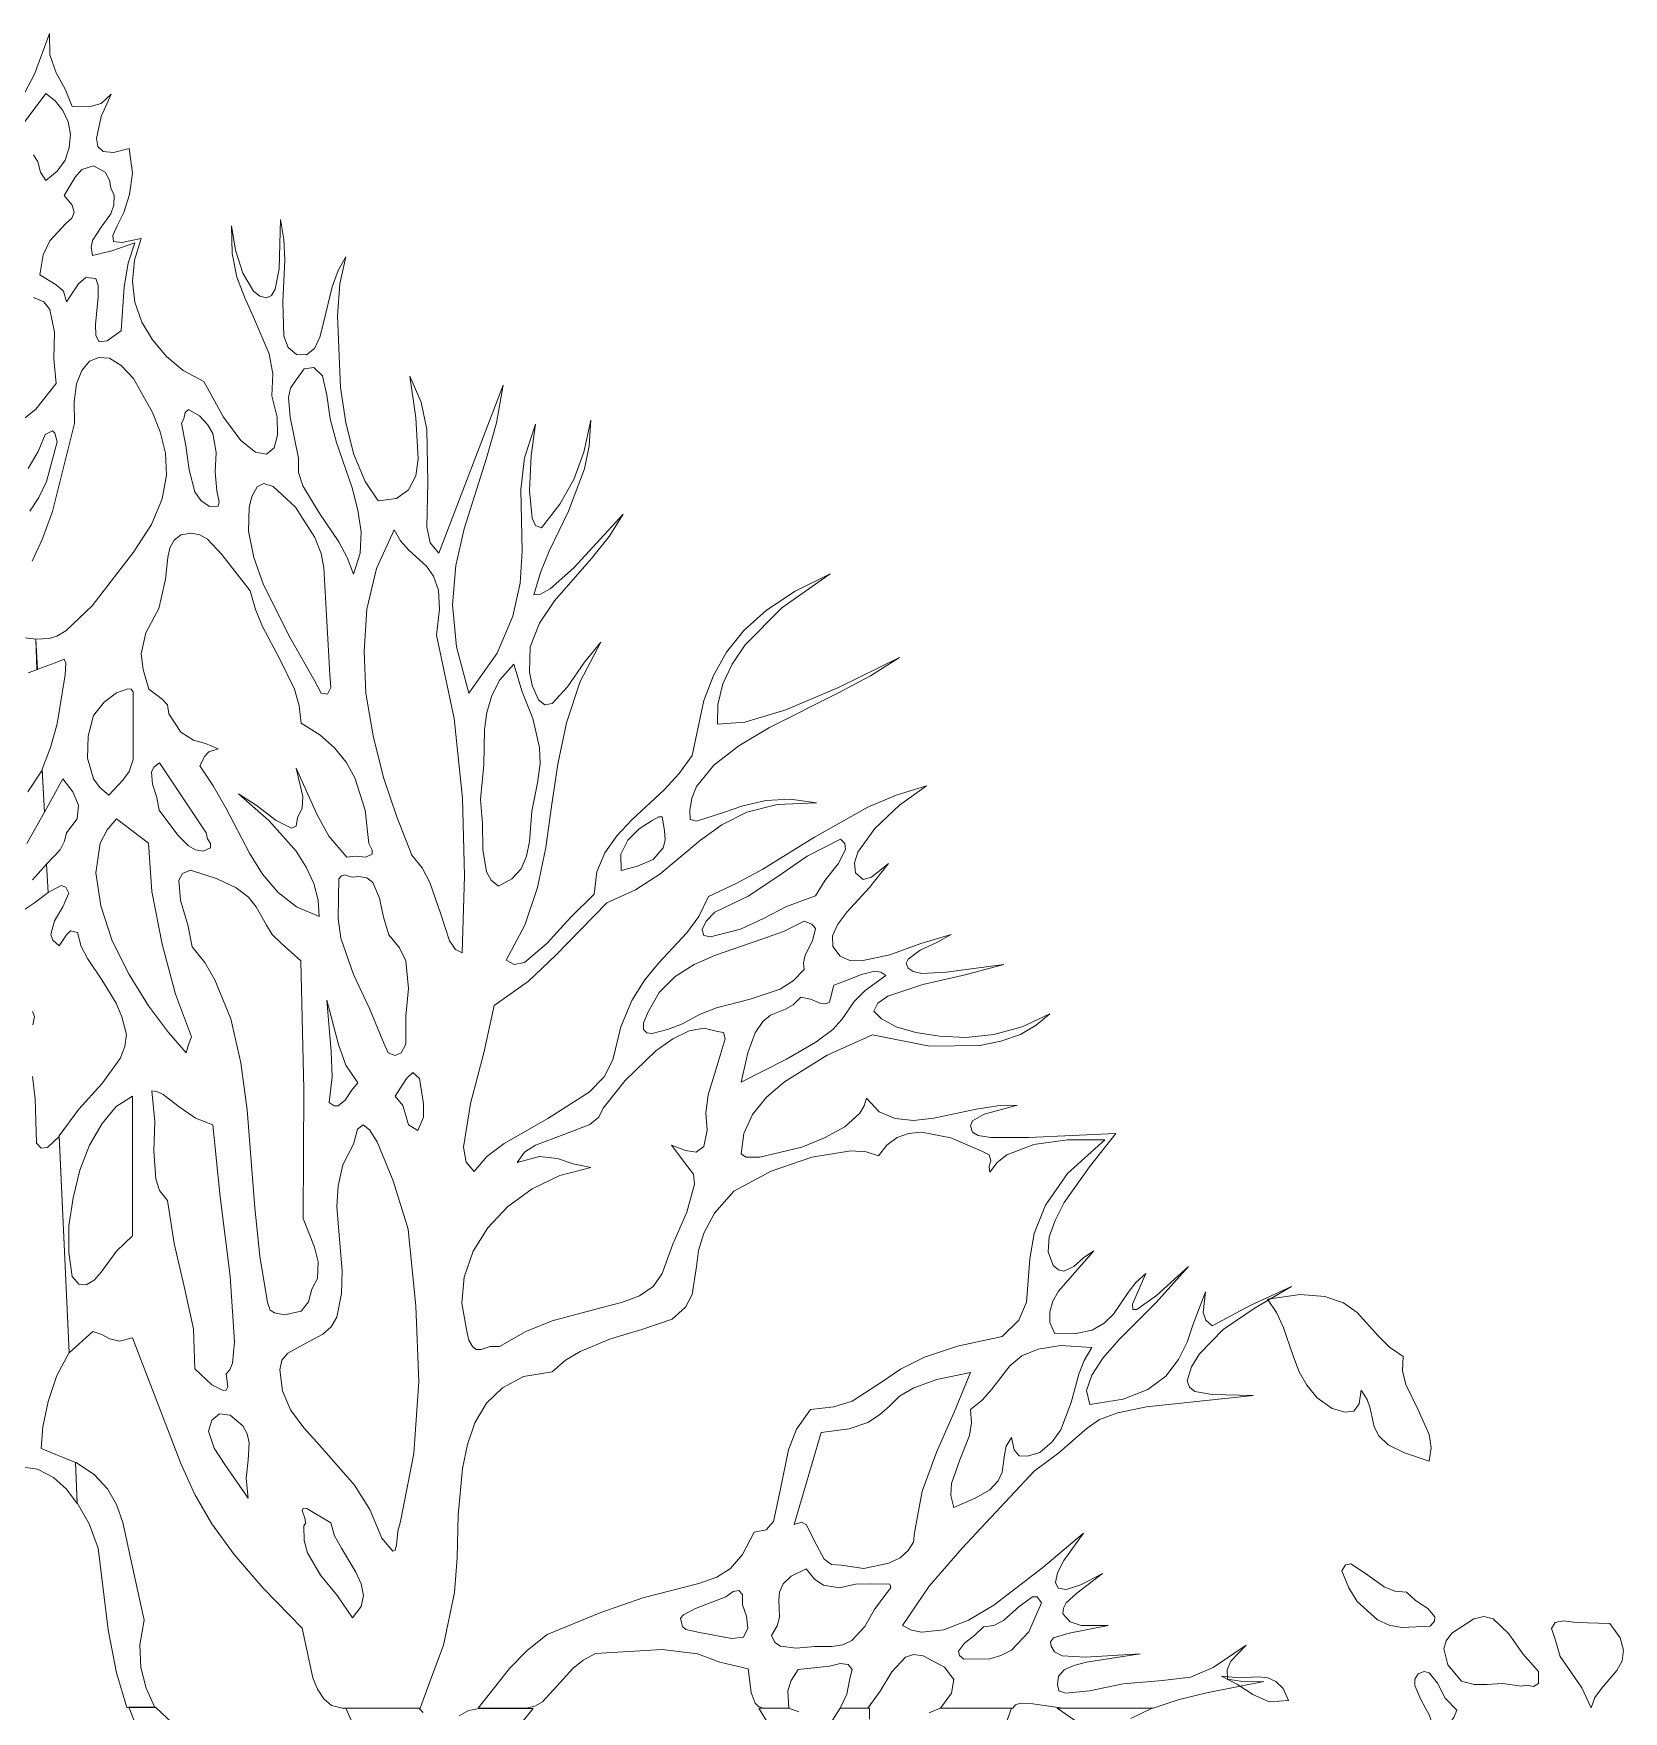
# Model space of a CAD drawing. Header units: inches. Extents: x -340059099 to 1458168, y 1119167 to 1294232938.
# Drawn here: x 487171.8 to 487256.6, y 1119290.1 to 1119379.6 of the extents above; entities that cross this region are included whole.
import ezdxf

# ---------------------------------------------------------------- set-up
doc = ezdxf.new("R2010")
doc.units = ezdxf.units.IN
doc.header["$MEASUREMENT"] = 0
doc.layers.add('Text', color=7, linetype='Continuous')
doc.layers.add('TREE', color=3, linetype='Continuous', lineweight=15)

# ---------------------------------------------------------------- blocks, each defined once
blk = doc.blocks.new('tree2')
at = {"layer": 'TREE'}
for points in [[(5207.2362, 5947.8649), (5207.2144, 5947.8738), (5207.2153, 5947.8877), (5207.2187, 5947.9037), (5207.2242, 5947.9203), (5207.2322, 5947.9351), (5207.2258, 5948.0727), (5207.2184, 5948.0656), (5207.2144, 5948.0653), (5207.2113, 5948.0684), (5207.2104, 5948.0967), (5207.2088, 5948.1109)], [(5207.2091, 5948.1439), (5207.2101, 5948.1491), (5207.2088, 5948.1522)], [(5207.2024, 5948.2165), (5207.2101, 5948.2215), (5207.2187, 5948.2282), (5207.2178, 5948.2461), (5207.2088, 5948.2362)], [(5207.2051, 5948.2593), (5207.2165, 5948.2793), (5207.215, 5948.3061), (5207.2058, 5948.2923)], [(5207.2061, 5948.368), (5207.2119, 5948.3702), (5207.211, 5948.3896), (5207.195, 5948.3914)], [(5207.1999, 5947.8624), (5207.2119, 5947.8606), (5207.2221, 5947.8553), (5207.2304, 5947.8479), (5207.2372, 5947.8387), (5207.2362, 5947.8649)], [(5207.9229, 5947.7084), (5207.9396, 5947.714), (5207.958, 5947.7183), (5207.9935, 5947.7254), (5207.9814, 5947.7251), (5207.9704, 5947.7269), (5207.9701, 5947.7328), (5207.9725, 5947.7383), (5207.9821, 5947.7485), (5207.9611, 5947.7343), (5207.9467, 5947.7282), (5207.9288, 5947.726), (5207.9039, 5947.7238), (5207.8823, 5947.7195), (5207.8672, 5947.718), (5207.8629, 5947.7195), (5207.862, 5947.7235), (5207.8626, 5947.7288), (5207.8663, 5947.7328), (5207.8724, 5947.7355), (5207.8805, 5947.7377), (5207.9146, 5947.7429), (5207.8798, 5947.7408), (5207.865, 5947.7417), (5207.8601, 5947.7442), (5207.858, 5947.7479), (5207.8574, 5947.7506), (5207.8595, 5947.7531), (5207.8694, 5947.7562), (5207.8943, 5947.7611), (5207.8771, 5947.7611), (5207.87, 5947.7633), (5207.8654, 5947.7685), (5207.8657, 5947.7722), (5207.8675, 5947.7756), (5207.8743, 5947.7817), (5207.8906, 5947.7941), (5207.8768, 5947.787), (5207.8675, 5947.7839), (5207.8623, 5947.7848), (5207.8607, 5947.7885), (5207.862, 5947.7947), (5207.866, 5947.8024), (5207.8786, 5947.8199), (5207.8527, 5947.7981), (5207.8213, 5947.774), (5207.8053, 5947.7645), (5207.7896, 5947.7583), (5207.7754, 5947.7568), (5207.769, 5947.758), (5207.7631, 5947.7611), (5207.7801, 5947.7861), (5207.8013, 5947.8104), (5207.8472, 5947.8593), (5207.8629, 5947.871), (5207.8731, 5947.88), (5207.8808, 5947.8867), (5207.8888, 5947.8923), (5207.9005, 5947.8966), (5207.9186, 5947.9003), (5207.9867, 5947.9077), (5207.9605, 5947.9083), (5207.9494, 5947.9101), (5207.946, 5947.9129), (5207.9445, 5947.9169), (5207.9473, 5947.9259), (5207.9525, 5947.9342), (5207.9676, 5947.9496), (5207.9879, 5947.9634), (5208.011, 5947.977), (5207.9848, 5947.965), (5207.9605, 5947.952), (5207.9565, 5947.9557), (5207.9547, 5947.9606), (5207.9562, 5947.9736), (5207.9485, 5947.953), (5207.9445, 5947.9416), (5207.939, 5947.9305), (5207.931, 5947.92), (5207.9196, 5947.9114), (5207.9039, 5947.9052), (5207.8826, 5947.9018), (5207.8805, 5947.9108), (5207.8838, 5947.9206), (5207.8909, 5947.9314), (5207.9011, 5947.9431), (5207.9248, 5947.9668), (5207.9454, 5947.9899), (5207.9251, 5947.9714), (5207.9125, 5947.9625), (5207.91, 5947.9625), (5207.9097, 5947.9659), (5207.9183, 5947.9853), (5207.9119, 5947.9797), (5207.9069, 5947.9733), (5207.8977, 5947.9594), (5207.8918, 5947.9536), (5207.8841, 5947.9493), (5207.8737, 5947.9471), (5207.8601, 5947.9474), (5207.857, 5947.9542), (5207.857, 5947.961), (5207.8589, 5947.9677), (5207.8626, 5947.9742), (5207.8851, 5947.9998), (5207.8786, 5947.9954), (5207.8724, 5947.9899), (5207.866, 5947.9868), (5207.8626, 5947.9877), (5207.8592, 5947.9905), (5207.8561, 5947.9991), (5207.8567, 5948.0087), (5207.8604, 5948.0192), (5207.8663, 5948.0305), (5207.8823, 5948.0533), (5207.8992, 5948.0746), (5207.8435, 5948.0721), (5207.8195, 5948.0721), (5207.8115, 5948.0733), (5207.8078, 5948.0755), (5207.8065, 5948.0795), (5207.8078, 5948.0826), (5207.8152, 5948.0869), (5207.8364, 5948.0927), (5207.8238, 5948.0921), (5207.8102, 5948.09), (5207.7831, 5948.0844), (5207.7702, 5948.0829), (5207.7585, 5948.0841), (5207.7483, 5948.0884), (5207.7403, 5948.0971), (5207.7388, 5948.0921), (5207.736, 5948.0875), (5207.7265, 5948.0789), (5207.7135, 5948.0718), (5207.6991, 5948.0659), (5207.6723, 5948.0595), (5207.6634, 5948.0595), (5207.6603, 5948.0617), (5207.6621, 5948.0746), (5207.6677, 5948.0866), (5207.6766, 5948.0977), (5207.688, 5948.1075), (5207.7151, 5948.1245), (5207.744, 5948.1374), (5207.7804, 5948.1303), (5207.8124, 5948.1306), (5207.8259, 5948.1334), (5207.8383, 5948.1377), (5207.8484, 5948.1436), (5207.857, 5948.1509), (5207.8395, 5948.1426), (5207.8213, 5948.1377), (5207.8035, 5948.1358), (5207.7868, 5948.1365), (5207.7717, 5948.1389), (5207.7591, 5948.1426), (5207.7499, 5948.1476), (5207.745, 5948.1525), (5207.7474, 5948.1577), (5207.7539, 5948.162), (5207.7761, 5948.1694), (5207.8032, 5948.1756), (5207.8278, 5948.1823), (5207.7911, 5948.1774), (5207.7754, 5948.1765), (5207.7699, 5948.1777), (5207.7668, 5948.1799), (5207.7656, 5948.183), (5207.7668, 5948.1857), (5207.7745, 5948.1913), (5207.785, 5948.1962), (5207.7942, 5948.2014), (5207.7748, 5948.1956), (5207.7551, 5948.1885), (5207.737, 5948.1845), (5207.7296, 5948.1848), (5207.7234, 5948.1876), (5207.7188, 5948.1937), (5207.7185, 5948.2005), (5207.7219, 5948.2079), (5207.7277, 5948.2156), (5207.7422, 5948.2313), (5207.7542, 5948.2467), (5207.7434, 5948.2378), (5207.7382, 5948.2365), (5207.7333, 5948.2406), (5207.7326, 5948.247), (5207.7348, 5948.2538), (5207.7456, 5948.2689), (5207.7613, 5948.2837), (5207.7785, 5948.296), (5207.7591, 5948.2901), (5207.741, 5948.2824), (5207.7071, 5948.2633), (5207.6741, 5948.243), (5207.6572, 5948.2338), (5207.6396, 5948.2255), (5207.6335, 5948.2128), (5207.6258, 5948.2024), (5207.6079, 5948.1833), (5207.599, 5948.1725), (5207.5907, 5948.1593), (5207.5836, 5948.1426), (5207.5787, 5948.1214), (5207.5731, 5948.1106), (5207.5636, 5948.1008), (5207.5371, 5948.0841), (5207.5094, 5948.0681), (5207.4983, 5948.0598), (5207.4903, 5948.0503), (5207.4851, 5948.0564), (5207.4835, 5948.0659), (5207.4878, 5948.0937), (5207.4964, 5948.126), (5207.5029, 5948.1562), (5207.5248, 5948.1716), (5207.542, 5948.1879), (5207.5747, 5948.2215), (5207.5931, 5948.2298), (5207.6085, 5948.2399), (5207.6344, 5948.2615), (5207.648, 5948.2713), (5207.664, 5948.2793), (5207.6834, 5948.2843), (5207.7083, 5948.2852), (5207.6917, 5948.2877), (5207.676, 5948.2867), (5207.6615, 5948.2834), (5207.6492, 5948.279), (5207.6319, 5948.2735), (5207.6279, 5948.2747), (5207.6276, 5948.2803), (5207.6289, 5948.2883), (5207.6319, 5948.2957), (5207.643, 5948.3092), (5207.659, 5948.3215), (5207.6784, 5948.3332), (5207.7219, 5948.3551), (5207.7428, 5948.3662), (5207.7613, 5948.3779), (5207.7225, 5948.3588), (5207.6889, 5948.3446), (5207.6627, 5948.3366), (5207.6452, 5948.3354), (5207.6455, 5948.348), (5207.6486, 5948.361), (5207.6547, 5948.3736), (5207.663, 5948.3859), (5207.6864, 5948.4096), (5207.7172, 5948.4312), (5207.6948, 5948.4201), (5207.6766, 5948.4081), (5207.6621, 5948.3951), (5207.651, 5948.3813), (5207.6427, 5948.3665), (5207.6366, 5948.3505), (5207.6292, 5948.3154), (5207.6209, 5948.304), (5207.6113, 5948.2935), (5207.5907, 5948.2744), (5207.5811, 5948.2643), (5207.5734, 5948.2535), (5207.5685, 5948.2412), (5207.5667, 5948.227), (5207.5519, 5948.2125), (5207.5365, 5948.1956), (5207.5223, 5948.1836), (5207.5158, 5948.1823), (5207.5106, 5948.1851), (5207.5226, 5948.2073), (5207.5306, 5948.2313), (5207.5359, 5948.2569), (5207.5396, 5948.283), (5207.5436, 5948.3098), (5207.5491, 5948.3363), (5207.5577, 5948.3625), (5207.571, 5948.3877), (5207.5605, 5948.3748), (5207.5497, 5948.3591), (5207.5399, 5948.3486), (5207.5353, 5948.3477), (5207.5313, 5948.3508), (5207.5272, 5948.36), (5207.5254, 5948.3686), (5207.526, 5948.3847), (5207.5319, 5948.3998), (5207.5414, 5948.4139), (5207.5651, 5948.441), (5207.5762, 5948.4549), (5207.5851, 5948.4693), (5207.5537, 5948.4349), (5207.5386, 5948.4216), (5207.5325, 5948.4182), (5207.5282, 5948.4179), (5207.5325, 5948.4321), (5207.538, 5948.4456), (5207.5503, 5948.4712), (5207.5605, 5948.498), (5207.5636, 5948.5128), (5207.5645, 5948.5291), (5207.5602, 5948.5088), (5207.5537, 5948.4912), (5207.5448, 5948.4755), (5207.5331, 5948.4604), (5207.5294, 5948.462), (5207.5272, 5948.4666), (5207.5254, 5948.4841), (5207.5266, 5948.5063), (5207.5294, 5948.5266), (5207.5223, 5948.5051), (5207.5199, 5948.485), (5207.5208, 5948.4456), (5207.5195, 5948.4253), (5207.5149, 5948.4041), (5207.5048, 5948.3807), (5207.4869, 5948.3551), (5207.4789, 5948.3847), (5207.4764, 5948.4115), (5207.4786, 5948.4364), (5207.4838, 5948.4598), (5207.498, 5948.5048), (5207.5045, 5948.5275), (5207.5088, 5948.5513), (5207.4678, 5948.4444), (5207.4623, 5948.4509), (5207.4601, 5948.461), (5207.4607, 5948.4894), (5207.4601, 5948.5232), (5207.4564, 5948.5405), (5207.4493, 5948.5571), (5207.453, 5948.5306), (5207.4546, 5948.5045), (5207.453, 5948.4937), (5207.4484, 5948.4847), (5207.4407, 5948.4792), (5207.429, 5948.4777), (5207.4207, 5948.49), (5207.4136, 5948.5072), (5207.4084, 5948.5275), (5207.405, 5948.55), (5207.4031, 5948.5956), (5207.4047, 5948.6159), (5207.4084, 5948.6332), (5207.4035, 5948.6245), (5207.3998, 5948.6141), (5207.3945, 5948.5919), (5207.3918, 5948.582), (5207.3884, 5948.5747), (5207.3834, 5948.5707), (5207.377, 5948.571), (5207.3717, 5948.5753), (5207.369, 5948.5827), (5207.3684, 5948.6045), (5207.3696, 5948.631), (5207.369, 5948.6443), (5207.3668, 5948.6569), (5207.3659, 5948.6255), (5207.3634, 5948.6125), (5207.361, 5948.6085), (5207.3579, 5948.607), (5207.3536, 5948.6082), (5207.3496, 5948.6113), (5207.3428, 5948.6227), (5207.3382, 5948.6375), (5207.3357, 5948.6529), (5207.336, 5948.6353), (5207.3391, 5948.6202), (5207.344, 5948.607), (5207.3496, 5948.5947), (5207.3597, 5948.5713), (5207.3619, 5948.5586), (5207.3613, 5948.5445), (5207.3647, 5948.5309), (5207.365, 5948.5195), (5207.3628, 5948.5115), (5207.3579, 5948.5075), (5207.3508, 5948.5088), (5207.3416, 5948.5162), (5207.3305, 5948.5309), (5207.3179, 5948.5537), (5207.3049, 5948.5608), (5207.2941, 5948.5697), (5207.2852, 5948.5802), (5207.2784, 5948.5916), (5207.2741, 5948.6042), (5207.2726, 5948.6175), (5207.2738, 5948.631), (5207.2781, 5948.6449), (5207.2658, 5948.6424), (5207.2603, 5948.643), (5207.26, 5948.6467), (5207.2627, 5948.6529), (5207.267, 5948.6615), (5207.2707, 5948.6729), (5207.2726, 5948.6864), (5207.2704, 5948.7021), (5207.2603, 5948.6997), (5207.2538, 5948.7003), (5207.2504, 5948.7034), (5207.2495, 5948.7086), (5207.2526, 5948.7225), (5207.259, 5948.7369), (5207.2526, 5948.7308), (5207.2464, 5948.7292), (5207.2341, 5948.7289), (5207.2295, 5948.74), (5207.2239, 5948.7505), (5207.2199, 5948.7619), (5207.2196, 5948.7754), (5207.2101, 5948.7496), (5207.1956, 5948.7222)], [(5207.1959, 5948.7086), (5207.2172, 5948.7373), (5207.2233, 5948.7326), (5207.2282, 5948.7265), (5207.2316, 5948.7191), (5207.2329, 5948.7111), (5207.2322, 5948.7028), (5207.2295, 5948.6948), (5207.2245, 5948.6877), (5207.2172, 5948.6818), (5207.2138, 5948.6871), (5207.2122, 5948.6938), (5207.2095, 5948.6981)], [(5207.2095, 5948.6073), (5207.2159, 5948.6045), (5207.2199, 5948.5996), (5207.2227, 5948.5851), (5207.2224, 5948.5682), (5207.2239, 5948.5525), (5207.211, 5948.5362), (5207.2042, 5948.5306)], [(5207.2061, 5948.4983), (5207.2125, 5948.5091), (5207.2168, 5948.5199), (5207.2215, 5948.5223), (5207.223, 5948.5208), (5207.2245, 5948.5152), (5207.2178, 5948.49), (5207.2128, 5948.4798), (5207.207, 5948.4712)], [(5207.2085, 5948.4392), (5207.215, 5948.453), (5207.2215, 5948.4709), (5207.2356, 5948.5269), (5207.2353, 5948.5408), (5207.2369, 5948.5522), (5207.2402, 5948.5608), (5207.2452, 5948.5667), (5207.251, 5948.5691), (5207.2578, 5948.5685), (5207.2652, 5948.5639), (5207.2732, 5948.5556), (5207.2852, 5948.534), (5207.2901, 5948.5217), (5207.2935, 5948.5081), (5207.2941, 5948.494), (5207.2914, 5948.4789), (5207.2846, 5948.4626), (5207.2732, 5948.445), (5207.2467, 5948.4108), (5207.2301, 5948.3948), (5207.2242, 5948.3914), (5207.2193, 5948.3899), (5207.211, 5948.3896), (5207.2116, 5948.3702), (5207.2233, 5948.3745), (5207.2289, 5948.3767), (5207.2301, 5948.3742), (5207.2295, 5948.3668), (5207.2245, 5948.3357), (5207.2202, 5948.3206), (5207.215, 5948.3068), (5207.2165, 5948.2793), (5207.2282, 5948.3006), (5207.2344, 5948.2923), (5207.2381, 5948.2837), (5207.2372, 5948.275), (5207.2304, 5948.2661), (5207.2292, 5948.2609), (5207.2264, 5948.2553), (5207.2178, 5948.2461), (5207.2187, 5948.2282), (5207.227, 5948.2325), (5207.2301, 5948.2316), (5207.2319, 5948.2276), (5207.2282, 5948.219), (5207.2227, 5948.2101), (5207.2205, 5948.2014), (5207.2218, 5948.1978), (5207.2258, 5948.1941), (5207.2304, 5948.2011), (5207.2329, 5948.2036), (5207.2375, 5948.2027), (5207.2399, 5948.1937), (5207.2439, 5948.186), (5207.2529, 5948.1725), (5207.2621, 5948.1577), (5207.2658, 5948.1488), (5207.2686, 5948.1377), (5207.2677, 5948.13), (5207.2646, 5948.1223), (5207.2529, 5948.1063), (5207.2384, 5948.09), (5207.2258, 5948.073), (5207.2322, 5947.9348), (5207.2473, 5947.9483), (5207.2529, 5947.9465), (5207.2581, 5947.9437), (5207.2643, 5947.9422), (5207.2726, 5947.9443), (5207.2948, 5947.8864), (5207.3034, 5947.8643), (5207.3123, 5947.8446), (5207.3231, 5947.8258), (5207.3372, 5947.8064), (5207.3557, 5947.7848), (5207.3807, 5947.7593), (5207.3874, 5947.7278), (5207.3905, 5947.7205), (5207.3945, 5947.7143), (5207.3994, 5947.71), (5207.4062, 5947.7084), (5207.4558, 5947.7084), (5207.4623, 5947.7257), (5207.4706, 5947.7485), (5207.4777, 5947.782), (5207.4795, 5947.8042), (5207.4801, 5947.8313), (5207.4829, 5947.8612), (5207.486, 5947.8763), (5207.4906, 5947.8901), (5207.498, 5947.9028), (5207.5082, 5947.9126), (5207.5217, 5947.9197), (5207.5399, 5947.9228), (5207.5485, 5947.9302), (5207.5577, 5947.9357), (5207.5771, 5947.9437), (5207.5971, 5947.9496), (5207.6165, 5947.9563), (5207.6249, 5947.964), (5207.6292, 5947.972), (5207.6319, 5947.9899), (5207.6332, 5948.0001), (5207.6366, 5948.0111), (5207.6433, 5948.0238), (5207.6557, 5948.0379), (5207.6794, 5948.0506), (5207.7055, 5948.0595), (5207.7302, 5948.0635), (5207.74, 5948.0629), (5207.748, 5948.0604), (5207.7533, 5948.0672), (5207.7597, 5948.0721), (5207.7671, 5948.0746), (5207.7754, 5948.0755), (5207.7939, 5948.0718), (5207.8133, 5948.0635), (5207.8185, 5948.061), (5207.8195, 5948.0573), (5207.8185, 5948.0536), (5207.8189, 5948.05), (5207.8235, 5948.0561), (5207.8296, 5948.061), (5207.8469, 5948.0675), (5207.8684, 5948.0706), (5207.8921, 5948.0706), (5207.8684, 5948.049), (5207.8543, 5948.029), (5207.8472, 5948.0108), (5207.8444, 5947.9948), (5207.8423, 5947.9671), (5207.8373, 5947.9557), (5207.8266, 5947.9453), (5207.7982, 5947.9391), (5207.7773, 5947.932), (5207.7619, 5947.9243), (5207.7505, 5947.9166), (5207.7311, 5947.904), (5207.7194, 5947.9003), (5207.7046, 5947.8988), (5207.6957, 5947.8861), (5207.6905, 5947.8729), (5207.6852, 5947.847), (5207.6809, 5947.8273), (5207.6763, 5947.8221), (5207.6686, 5947.8205), (5207.6612, 5947.8064), (5207.6535, 5947.7974), (5207.6449, 5947.7919), (5207.6335, 5947.7879), (5207.5978, 5947.7787), (5207.571, 5947.7694), (5207.5368, 5947.7553), (5207.5242, 5947.7454), (5207.5128, 5947.7337), (5207.4928, 5947.7084), (5207.5235, 5947.7084), (5207.5288, 5947.7097), (5207.5337, 5947.7125), (5207.5429, 5947.7223), (5207.5531, 5947.7337), (5207.5596, 5947.7389), (5207.5676, 5947.7433), (5207.6101, 5947.7457), (5207.6326, 5947.7429), (5207.6467, 5947.7377), (5207.6649, 5947.7334), (5207.6667, 5947.7183), (5207.6692, 5947.7115), (5207.6714, 5947.7094), (5207.6744, 5947.7084), (5207.6908, 5947.7084), (5207.6901, 5947.7195), (5207.6923, 5947.726), (5207.6966, 5947.7331), (5207.7166, 5947.7352), (5207.7234, 5947.7368), (5207.7286, 5947.7362), (5207.7311, 5947.7331), (5207.7296, 5947.7272), (5207.7277, 5947.7174), (5207.7234, 5947.7084), (5207.741, 5947.7084), (5207.749, 5947.7192), (5207.7563, 5947.7315), (5207.765, 5947.7408), (5207.7702, 5947.7426), (5207.7764, 5947.7417), (5207.7899, 5947.7346), (5207.7958, 5947.7266), (5207.7945, 5947.718), (5207.7875, 5947.7084), (5207.8336, 5947.7084), (5207.8352, 5947.7106), (5207.8383, 5947.7115), (5207.8463, 5947.7112), (5207.8654, 5947.7084), (5207.9229, 5947.7084)], [(5207.2135, 5948.6218), (5207.2156, 5948.6344), (5207.2199, 5948.6433), (5207.2298, 5948.6541), (5207.2338, 5948.6578), (5207.2353, 5948.6615), (5207.2341, 5948.6661), (5207.2289, 5948.6723), (5207.2359, 5948.684), (5207.2402, 5948.6889), (5207.2476, 5948.6911), (5207.255, 5948.6871), (5207.2578, 5948.6821), (5207.2587, 5948.6772), (5207.2609, 5948.6723), (5207.2606, 5948.6661), (5207.2587, 5948.6606), (5207.2526, 5948.652), (5207.247, 5948.6436), (5207.2461, 5948.6393), (5207.247, 5948.6341), (5207.2593, 5948.6369), (5207.2741, 5948.6421), (5207.2698, 5948.6292), (5207.2673, 5948.6141), (5207.2652, 5948.5861), (5207.2563, 5948.5796), (5207.2513, 5948.579), (5207.2492, 5948.583), (5207.2489, 5948.5901), (5207.2507, 5948.6076), (5207.2507, 5948.615), (5207.2492, 5948.6193), (5207.2427, 5948.6199), (5207.2381, 5948.6159), (5207.2304, 5948.6045), (5207.2286, 5948.6113), (5207.2239, 5948.6153), (5207.2135, 5948.6218)], [(5207.4133, 5948.4309), (5207.4093, 5948.4416), (5207.4041, 5948.4515), (5207.3915, 5948.47), (5207.381, 5948.4872), (5207.3782, 5948.4958), (5207.3782, 5948.5048), (5207.373, 5948.5309), (5207.372, 5948.5436), (5207.3733, 5948.5494), (5207.3767, 5948.5549), (5207.3819, 5948.5617), (5207.3881, 5948.5627), (5207.3936, 5948.5574), (5207.3964, 5948.5451), (5207.3985, 5948.53), (5207.4025, 5948.5149), (5207.4124, 5948.486), (5207.4161, 5948.4718), (5207.4182, 5948.458), (5207.4176, 5948.4444), (5207.4133, 5948.4309)], [(5207.3215, 5948.474), (5207.316, 5948.478), (5207.3123, 5948.4835), (5207.3086, 5948.4974), (5207.3064, 5948.5128), (5207.3037, 5948.5272), (5207.3052, 5948.53), (5207.3061, 5948.534), (5207.3083, 5948.5359), (5207.3151, 5948.5319), (5207.3203, 5948.5263), (5207.3237, 5948.5205), (5207.3259, 5948.5084), (5207.3252, 5948.4961), (5207.3262, 5948.4841), (5207.3277, 5948.4771), (5207.3271, 5948.4743), (5207.3215, 5948.474)], [(5207.3982, 5948.3671), (5207.3988, 5948.3588), (5207.3967, 5948.3545), (5207.3927, 5948.3551), (5207.3887, 5948.3628), (5207.373, 5948.3905), (5207.356, 5948.4241), (5207.3499, 5948.4416), (5207.3465, 5948.4583), (5207.3468, 5948.4734), (5207.3486, 5948.4804), (5207.352, 5948.4866), (5207.3563, 5948.4887), (5207.3622, 5948.4869), (5207.3764, 5948.4737), (5207.3887, 5948.4543), (5207.3927, 5948.4441), (5207.3945, 5948.4349), (5207.3982, 5948.3671)], [(5207.4232, 5948.2593), (5207.4253, 5948.255), (5207.4253, 5948.2526), (5207.4213, 5948.2507), (5207.4145, 5948.2513), (5207.409, 5948.2507), (5207.3976, 5948.264), (5207.3899, 5948.2781), (5207.3767, 5948.3074), (5207.381, 5948.2892), (5207.3807, 5948.2818), (5207.3776, 5948.2757), (5207.3767, 5948.2704), (5207.3739, 5948.2692), (5207.364, 5948.2741), (5207.3514, 5948.2837), (5207.34, 5948.2911), (5207.3597, 5948.2738), (5207.3767, 5948.2544), (5207.3831, 5948.2442), (5207.3881, 5948.2338), (5207.3908, 5948.2233), (5207.3915, 5948.2128), (5207.377, 5948.219), (5207.3653, 5948.2282), (5207.3554, 5948.2399), (5207.3471, 5948.2532), (5207.332, 5948.2821), (5207.324, 5948.296), (5207.3154, 5948.3089), (5207.3185, 5948.3151), (5207.3212, 5948.3178), (5207.3271, 5948.3197), (5207.3191, 5948.3231), (5207.3114, 5948.3252), (5207.3034, 5948.3302), (5207.2957, 5948.3419), (5207.2948, 5948.3477), (5207.2914, 5948.3514), (5207.283, 5948.3576), (5207.2794, 5948.3702), (5207.2781, 5948.3801), (5207.2809, 5948.3936), (5207.2864, 5948.4035), (5207.2892, 5948.409), (5207.2907, 5948.4155), (5207.2935, 5948.4278), (5207.2951, 5948.4416), (5207.2963, 5948.4478), (5207.2991, 5948.4527), (5207.3034, 5948.4561), (5207.3101, 5948.457), (5207.3154, 5948.4561), (5207.3203, 5948.4533), (5207.3295, 5948.4435), (5207.3474, 5948.4204), (5207.3508, 5948.4084), (5207.3554, 5948.3976), (5207.3662, 5948.3773), (5207.3757, 5948.3576), (5207.3788, 5948.3471), (5207.38, 5948.336), (5207.3918, 5948.3286), (5207.4013, 5948.3203), (5207.4087, 5948.3111), (5207.4142, 5948.3012), (5207.4207, 5948.2806), (5207.4232, 5948.2593)], [(5207.4826, 5948.1897), (5207.4783, 5948.1919), (5207.4746, 5948.1974), (5207.469, 5948.2144), (5207.462, 5948.2344), (5207.457, 5948.2439), (5207.4506, 5948.2519), (5207.441, 5948.2763), (5207.4324, 5948.3015), (5207.4259, 5948.328), (5207.4213, 5948.3551), (5207.4201, 5948.3819), (5207.4219, 5948.4087), (5207.4281, 5948.4345), (5207.4392, 5948.4592), (5207.4432, 5948.4521), (5207.4487, 5948.4463), (5207.4598, 5948.4361), (5207.4644, 5948.4296), (5207.4675, 5948.4207), (5207.4681, 5948.4087), (5207.4663, 5948.3921), (5207.4774, 5948.3391), (5207.4829, 5948.2883), (5207.4841, 5948.2387), (5207.4826, 5948.1897)], [(5207.5057, 5948.2322), (5207.5011, 5948.2359), (5207.498, 5948.2412), (5207.4958, 5948.2556), (5207.4955, 5948.272), (5207.4943, 5948.2874), (5207.4964, 5948.3095), (5207.4968, 5948.332), (5207.4983, 5948.3428), (5207.5014, 5948.3536), (5207.5066, 5948.3637), (5207.5155, 5948.3736), (5207.5208, 5948.356), (5207.5276, 5948.3391), (5207.5319, 5948.3206), (5207.5322, 5948.3101), (5207.5306, 5948.2981), (5207.5269, 5948.28), (5207.5254, 5948.2606), (5207.5235, 5948.2513), (5207.5202, 5948.2433), (5207.5143, 5948.2369), (5207.5057, 5948.2322)], [(5207.2729, 5948.3129), (5207.2704, 5948.3052), (5207.2664, 5948.2997), (5207.2575, 5948.2901), (5207.2516, 5948.2951), (5207.2476, 5948.3006), (5207.2439, 5948.3138), (5207.2443, 5948.3277), (5207.2476, 5948.3409), (5207.2544, 5948.3493), (5207.2624, 5948.3554), (5207.2695, 5948.3579), (5207.2717, 5948.3576), (5207.2729, 5948.356), (5207.2729, 5948.3129)], [(5207.3194, 5948.2661), (5207.3203, 5948.2624), (5207.3222, 5948.2593), (5207.3222, 5948.2566), (5207.3175, 5948.2544), (5207.3126, 5948.2553), (5207.3083, 5948.2578), (5207.3015, 5948.2646), (5207.2895, 5948.2806), (5207.288, 5948.2886), (5207.2852, 5948.2972), (5207.2846, 5948.3049), (5207.2861, 5948.308), (5207.2898, 5948.3108), (5207.3194, 5948.2661)], [(5207.2624, 5948.275), (5207.2827, 5948.2596), (5207.2849, 5948.2288), (5207.2914, 5948.1953), (5207.3, 5948.1633), (5207.3101, 5948.1362), (5207.3083, 5948.1312), (5207.3068, 5948.126), (5207.2954, 5948.1389), (5207.2827, 5948.1559), (5207.2704, 5948.1759), (5207.2596, 5948.1974), (5207.2523, 5948.2196), (5207.2492, 5948.2406), (5207.252, 5948.2596), (5207.2563, 5948.268), (5207.2624, 5948.275)], [(5207.5839, 5948.2421), (5207.5836, 5948.2526), (5207.5882, 5948.2615), (5207.5953, 5948.2686), (5207.6036, 5948.2741), (5207.6079, 5948.2763), (5207.6101, 5948.2763), (5207.6116, 5948.2677), (5207.6119, 5948.2615), (5207.6107, 5948.2566), (5207.6042, 5948.2492), (5207.5944, 5948.2449), (5207.5839, 5948.2421)], [(5207.6409, 5948.1999), (5207.6366, 5948.2008), (5207.6356, 5948.2045), (5207.6381, 5948.2098), (5207.6436, 5948.2156), (5207.6649, 5948.2258), (5207.6837, 5948.2384), (5207.7025, 5948.2513), (5207.7237, 5948.2621), (5207.7265, 5948.2593), (5207.7268, 5948.2556), (5207.7222, 5948.2464), (5207.7139, 5948.2359), (5207.7077, 5948.2261), (5207.6892, 5948.2193), (5207.6747, 5948.2116), (5207.66, 5948.2048), (5207.6409, 5948.1999)], [(5207.3905, 5947.9822), (5207.3868, 5947.9754), (5207.3847, 5947.9674), (5207.38, 5947.9613), (5207.3693, 5947.9591), (5207.3631, 5947.9603), (5207.3603, 5947.9619), (5207.3585, 5947.9668), (5207.3536, 5947.9964), (5207.3505, 5948.0272), (5207.3456, 5948.0897), (5207.3416, 5948.1195), (5207.3351, 5948.1476), (5207.3249, 5948.1725), (5207.3185, 5948.1836), (5207.3105, 5948.1934), (5207.3077, 5948.2076), (5207.3031, 5948.223), (5207.3021, 5948.2359), (5207.3043, 5948.2402), (5207.3095, 5948.2424), (5207.3265, 5948.2369), (5207.3385, 5948.231), (5207.3465, 5948.2252), (5207.3514, 5948.219), (5207.3579, 5948.2073), (5207.3616, 5948.2014), (5207.3674, 5948.1956), (5207.3797, 5948.1845), (5207.3816, 5948.1029), (5207.3813, 5948.0204), (5207.3884, 5948.0022), (5207.3908, 5947.9927), (5207.3905, 5947.9822)], [(5207.4327, 5948.1322), (5207.4235, 5948.1543), (5207.4133, 5948.1759), (5207.4053, 5948.199), (5207.4035, 5948.2116), (5207.4038, 5948.2252), (5207.4041, 5948.2369), (5207.4056, 5948.2387), (5207.4075, 5948.2393), (5207.4124, 5948.2378), (5207.4167, 5948.2384), (5207.4219, 5948.2375), (5207.4256, 5948.2344), (5207.4299, 5948.2245), (5207.4324, 5948.2125), (5207.4358, 5948.2011), (5207.4426, 5948.1928), (5207.4466, 5948.1845), (5207.4484, 5948.167), (5207.4466, 5948.1494), (5207.4466, 5948.1315), (5207.4438, 5948.126), (5207.4398, 5948.1242), (5207.4355, 5948.126), (5207.4327, 5948.1322)], [(5207.623, 5948.1445), (5207.6135, 5948.1408), (5207.6036, 5948.1383), (5207.6002, 5948.1386), (5207.5981, 5948.1408), (5207.5981, 5948.1448), (5207.6008, 5948.1516), (5207.6082, 5948.1645), (5207.6184, 5948.1747), (5207.6304, 5948.1823), (5207.644, 5948.1882), (5207.6729, 5948.1981), (5207.6874, 5948.2033), (5207.7006, 5948.2098), (5207.7055, 5948.2079), (5207.7077, 5948.2051), (5207.7058, 5948.1974), (5207.7012, 5948.1882), (5207.7, 5948.1833), (5207.7006, 5948.179), (5207.6935, 5948.1719), (5207.6852, 5948.1666), (5207.6661, 5948.1602), (5207.6446, 5948.1546), (5207.6338, 5948.1503), (5207.623, 5948.1445)], [(5207.6603, 5948.1072), (5207.6646, 5948.126), (5207.6692, 5948.1386), (5207.6741, 5948.146), (5207.6791, 5948.15), (5207.6886, 5948.1537), (5207.6935, 5948.1565), (5207.6985, 5948.1614), (5207.7046, 5948.1602), (5207.7111, 5948.1574), (5207.7142, 5948.1571), (5207.7166, 5948.1583), (5207.7194, 5948.1691), (5207.728, 5948.1722), (5207.737, 5948.1759), (5207.7453, 5948.178), (5207.7493, 5948.1774), (5207.7526, 5948.1753), (5207.7394, 5948.1657), (5207.7323, 5948.1586), (5207.7246, 5948.1473), (5207.7188, 5948.1408), (5207.708, 5948.1328), (5207.6892, 5948.122), (5207.6603, 5948.1072)], [(5207.4161, 5948.1069), (5207.4121, 5948.102), (5207.4081, 5948.0958), (5207.4035, 5948.0921), (5207.401, 5948.0921), (5207.3979, 5948.0943), (5207.3998, 5948.1106), (5207.3991, 5948.1269), (5207.3964, 5948.1596), (5207.4038, 5948.1312), (5207.4084, 5948.118), (5207.4161, 5948.1069)], [(5207.4854, 5947.9496), (5207.4823, 5947.9665), (5207.4838, 5947.9831), (5207.4897, 5947.9995), (5207.4989, 5948.0145), (5207.5115, 5948.0278), (5207.5272, 5948.0392), (5207.5448, 5948.0478), (5207.5645, 5948.053), (5207.5534, 5948.0552), (5207.5433, 5948.0586), (5207.5319, 5948.0598), (5207.5177, 5948.0561), (5207.5223, 5948.0626), (5207.5294, 5948.0672), (5207.5473, 5948.074), (5207.5639, 5948.0804), (5207.5697, 5948.085), (5207.5725, 5948.0906), (5207.5864, 5948.1084), (5207.6061, 5948.1272), (5207.6169, 5948.1349), (5207.6273, 5948.1399), (5207.6369, 5948.1417), (5207.6452, 5948.1395), (5207.6492, 5948.1389), (5207.6501, 5948.1349), (5207.6458, 5948.1201), (5207.6393, 5948.0992), (5207.6378, 5948.0878), (5207.6387, 5948.0767), (5207.6366, 5948.0663), (5207.6316, 5948.0626), (5207.6249, 5948.0638), (5207.6159, 5948.0672), (5207.6264, 5948.0533), (5207.6301, 5948.0487), (5207.6307, 5948.0423), (5207.6258, 5948.0244), (5207.6169, 5948.0041), (5207.6101, 5947.9853), (5207.6042, 5947.977), (5207.5956, 5947.9711), (5207.5842, 5947.9668), (5207.571, 5947.9634), (5207.5399, 5947.9551), (5207.5232, 5947.9483), (5207.5063, 5947.9388), (5207.5005, 5947.9388), (5207.4946, 5947.9369), (5207.4915, 5947.9369), (5207.4891, 5947.9388), (5207.4869, 5947.9428), (5207.4854, 5947.9496)], [(5207.4543, 5948.0764), (5207.4484, 5948.0801), (5207.4466, 5948.086), (5207.4447, 5948.0924), (5207.4398, 5948.0983), (5207.4472, 5948.1097), (5207.4512, 5948.1134), (5207.4555, 5948.1097), (5207.458, 5948.0934), (5207.458, 5948.085), (5207.4543, 5948.0764)], [(5207.2726, 5948.0093), (5207.2624, 5947.9995), (5207.2526, 5947.9862), (5207.248, 5947.981), (5207.243, 5947.9782), (5207.2384, 5947.9785), (5207.2341, 5947.9834), (5207.2319, 5947.9988), (5207.2319, 5948.0158), (5207.2347, 5948.0336), (5207.239, 5948.0512), (5207.2452, 5948.0672), (5207.2532, 5948.081), (5207.2621, 5948.0918), (5207.2726, 5948.0983), (5207.2726, 5948.0093)], [(5207.3123, 5947.9246), (5207.3114, 5947.9502), (5207.3055, 5947.977), (5207.2991, 5948.0044), (5207.2948, 5948.0318), (5207.2898, 5948.0382), (5207.2874, 5948.0456), (5207.2861, 5948.0632), (5207.2867, 5948.0823), (5207.2849, 5948.1017), (5207.288, 5948.1014), (5207.292, 5948.0995), (5207.3015, 5948.0921), (5207.3126, 5948.0844), (5207.3237, 5948.0801), (5207.3283, 5948.0342), (5207.3348, 5947.9837), (5207.3376, 5947.9419), (5207.3363, 5947.9283), (5207.3345, 5947.924), (5207.3323, 5947.9215), (5207.3332, 5947.9132), (5207.3323, 5947.9111), (5207.3302, 5947.9108), (5207.3231, 5947.9145), (5207.3123, 5947.9246)], [(5207.3665, 5947.924), (5207.3677, 5947.9302), (5207.3714, 5947.9345), (5207.3819, 5947.9403), (5207.3939, 5947.9468), (5207.3991, 5947.9514), (5207.4028, 5947.9576), (5207.4056, 5947.9727), (5207.4062, 5947.9871), (5207.4038, 5948.0148), (5207.4028, 5948.0281), (5207.4035, 5948.0413), (5207.4065, 5948.0546), (5207.4133, 5948.0678), (5207.4158, 5948.0773), (5207.4195, 5948.0801), (5207.4235, 5948.077), (5207.4284, 5948.0693), (5207.4386, 5948.0444), (5207.4481, 5948.0136), (5207.453, 5947.9646), (5207.4549, 5947.9166), (5207.4518, 5947.8707), (5207.4432, 5947.8273), (5207.4416, 5947.8211), (5207.4407, 5947.8122), (5207.4398, 5947.8091), (5207.4383, 5947.8085), (5207.4315, 5947.8168), (5207.4238, 5947.835), (5207.4139, 5947.8504), (5207.3918, 5947.8757), (5207.3816, 5947.8871), (5207.3733, 5947.8984), (5207.368, 5947.9105), (5207.3665, 5947.924)], [(5208.0988, 5947.8657), (5208.0831, 5947.871), (5208.0726, 5947.8762), (5208.0668, 5947.882), (5208.0637, 5947.8876), (5208.0613, 5947.8996), (5208.0594, 5947.9051), (5208.0554, 5947.911), (5208.0542, 5947.9024), (5208.0508, 5947.8977), (5208.0452, 5947.8971), (5208.0369, 5947.8993), (5208.0274, 5947.9061), (5208.0209, 5947.9141), (5208.016, 5947.9227), (5208.0123, 5947.9322), (5208.0058, 5947.9513), (5208.0015, 5947.9606), (5207.9957, 5947.9689), (5208.0166, 5947.972), (5208.0323, 5947.9707), (5208.0443, 5947.9667), (5208.0529, 5947.9606), (5208.0665, 5947.9455), (5208.0736, 5947.9384), (5208.0822, 5947.9325), (5208.0819, 5947.9233), (5208.084, 5947.9147), (5208.0917, 5947.8984), (5208.0988, 5947.8827), (5208.1001, 5947.8743), (5208.0988, 5947.8657)], [(5207.7958, 5947.8362), (5207.7939, 5947.8439), (5207.7945, 5947.8516), (5207.7998, 5947.8667), (5207.8059, 5947.8821), (5207.8072, 5947.8901), (5207.8065, 5947.8988), (5207.8139, 5947.9046), (5207.8201, 5947.9117), (5207.8315, 5947.9265), (5207.8392, 5947.9329), (5207.8497, 5947.9372), (5207.8641, 5947.9394), (5207.8838, 5947.9382), (5207.8789, 5947.9299), (5207.8755, 5947.9212), (5207.8706, 5947.9031), (5207.8641, 5947.8858), (5207.8586, 5947.8781), (5207.8506, 5947.8713), (5207.8429, 5947.8689), (5207.8376, 5947.8692), (5207.8343, 5947.8729), (5207.8327, 5947.8809), (5207.8293, 5947.8754), (5207.8281, 5947.8698), (5207.8266, 5947.8587), (5207.8241, 5947.8532), (5207.8189, 5947.8476), (5207.8096, 5947.8421), (5207.7958, 5947.8362)], [(5207.8065, 5947.9222), (5207.7961, 5947.8969), (5207.785, 5947.872), (5207.7757, 5947.8467), (5207.7708, 5947.8202), (5207.7702, 5947.8141), (5207.7668, 5947.8088), (5207.7616, 5947.8042), (5207.7545, 5947.8008), (5207.7385, 5947.7974), (5207.724, 5947.7996), (5207.7179, 5947.7999), (5207.7132, 5947.8033), (5207.7071, 5947.8147), (5207.7021, 5947.8252), (5207.6988, 5947.827), (5207.6942, 5947.8255), (5207.7114, 5947.884), (5207.7292, 5947.8864), (5207.741, 5947.8904), (5207.7486, 5947.8954), (5207.7548, 5947.9009), (5207.7613, 5947.9071), (5207.7705, 5947.9126), (5207.785, 5947.9178), (5207.8065, 5947.9222)], [(5207.3462, 5947.8421), (5207.3314, 5947.8636), (5207.3246, 5947.8741), (5207.3209, 5947.8849), (5207.3231, 5947.892), (5207.328, 5947.896), (5207.3348, 5947.8951), (5207.3428, 5947.8883), (5207.3456, 5947.8831), (5207.3468, 5947.8775), (5207.3462, 5947.8664), (5207.345, 5947.8547), (5207.3462, 5947.8421)], [(5207.2867, 5947.7088), (5207.2812, 5947.7211), (5207.2778, 5947.7343), (5207.2772, 5947.7488), (5207.28, 5947.7645), (5207.2723, 5947.7993), (5207.2664, 5947.8267), (5207.2624, 5947.8381), (5207.2566, 5947.8482), (5207.248, 5947.8572), (5207.2362, 5947.8652), (5207.2372, 5947.8393), (5207.2449, 5947.8258), (5207.2507, 5947.8104), (5207.2569, 5947.7583), (5207.2624, 5947.7309), (5207.2689, 5947.7088), (5207.2867, 5947.7088)], [(5207.4127, 5947.766), (5207.4031, 5947.7799), (5207.3924, 5947.7931), (5207.3841, 5947.8073), (5207.3819, 5947.8153), (5207.3816, 5947.8245), (5207.3828, 5947.8261), (5207.3825, 5947.8289), (5207.3807, 5947.8344), (5207.3813, 5947.8359), (5207.3837, 5947.8356), (5207.3988, 5947.8264), (5207.4013, 5947.8181), (5207.4056, 5947.8104), (5207.4149, 5947.795), (5207.4182, 5947.7876), (5207.4198, 5947.7802), (5207.4182, 5947.7731), (5207.4127, 5947.766)], [(5207.7434, 5947.7876), (5207.7551, 5947.7873), (5207.7557, 5947.7851), (5207.7526, 5947.7811), (5207.7453, 5947.7713), (5207.7391, 5947.7605), (5207.7308, 5947.7516), (5207.7252, 5947.7488), (5207.7182, 5947.7476), (5207.7074, 5947.7476), (5207.6954, 5947.7466), (5207.6855, 5947.7479), (5207.6818, 5947.7503), (5207.6797, 5947.7546), (5207.6834, 5947.7608), (5207.6849, 5947.7663), (5207.6843, 5947.7774), (5207.6849, 5947.7824), (5207.6871, 5947.7876), (5207.6923, 5947.7925), (5207.7018, 5947.7971), (5207.7074, 5947.7904), (5207.7129, 5947.7867), (5207.7231, 5947.7851), (5207.7333, 5947.7873), (5207.7434, 5947.7876)], [(5208.0994, 5947.7607), (5208.0813, 5947.7598), (5208.0733, 5947.7613), (5208.0659, 5947.7647), (5208.0529, 5947.7764), (5208.0477, 5947.785), (5208.0431, 5947.7958), (5208.0455, 5947.7998), (5208.0489, 5947.8004), (5208.0582, 5947.7943), (5208.0702, 5947.7857), (5208.077, 5947.7829), (5208.0844, 5947.7823), (5208.0902, 5947.777), (5208.0979, 5947.7718), (5208.1025, 5947.7666), (5208.1022, 5947.7638), (5208.0994, 5947.7607)], [(5207.6507, 5947.7793), (5207.6553, 5947.7827), (5207.659, 5947.7833), (5207.6612, 5947.7808), (5207.6612, 5947.7743), (5207.6637, 5947.767), (5207.6646, 5947.7593), (5207.6618, 5947.7537), (5207.6544, 5947.7528), (5207.6338, 5947.7565), (5207.6252, 5947.7586), (5207.623, 5947.7605), (5207.6224, 5947.763), (5207.6218, 5947.7657), (5207.6236, 5947.7679), (5207.6313, 5947.7719), (5207.6507, 5947.7793)], [(5207.8022, 5947.7396), (5207.7995, 5947.742), (5207.7988, 5947.7448), (5207.8028, 5947.7497), (5207.8093, 5947.7549), (5207.8149, 5947.7602), (5207.8213, 5947.7611), (5207.8275, 5947.7642), (5207.8376, 5947.7731), (5207.846, 5947.7793), (5207.849, 5947.7793), (5207.8518, 5947.7756), (5207.8438, 5947.7571), (5207.8327, 5947.7454), (5207.8259, 5947.742), (5207.8189, 5947.7399), (5207.8022, 5947.7396)], [(5208.1576, 5947.7225), (5208.1456, 5947.7241), (5208.1358, 5947.7235), (5208.1275, 5947.7235), (5208.1195, 5947.7256), (5208.1108, 5947.7361), (5208.1081, 5947.7462), (5208.1096, 5947.7512), (5208.1133, 5947.7561), (5208.1272, 5947.7653), (5208.1336, 5947.7669), (5208.1395, 5947.7653), (5208.1496, 5947.7558), (5208.1586, 5947.7429), (5208.1684, 5947.7318), (5208.1684, 5947.7241), (5208.1653, 5947.7222), (5208.161, 5947.7231), (5208.1576, 5947.7225)], [(5208.1789, 5947.753), (5208.1767, 5947.7592), (5208.1792, 5947.7629), (5208.1847, 5947.7641), (5208.1924, 5947.7629), (5208.214, 5947.7623), (5208.2205, 5947.7533), (5208.2226, 5947.7453), (5208.2217, 5947.7385), (5208.2183, 5947.7324), (5208.2087, 5947.721), (5208.2044, 5947.7151), (5208.202, 5947.7087), (5208.1961, 5947.7213), (5208.189, 5947.7315), (5208.1823, 5947.7413), (5208.1789, 5947.753)], [(5207.9664, 5947.7287), (5207.9778, 5947.7278), (5207.9901, 5947.7284), (5207.996, 5947.7278), (5208.0012, 5947.7253), (5208.0058, 5947.721), (5208.0092, 5947.7133), (5207.9969, 5947.7124), (5207.9864, 5947.717), (5207.9766, 5947.7235), (5207.9664, 5947.7287)], [(5208.0917, 5947.7302), (5208.0957, 5947.7318), (5208.0988, 5947.7308), (5208.1041, 5947.7244), (5208.109, 5947.7148), (5208.1164, 5947.7071), (5208.1145, 5947.7025), (5208.1114, 5947.6982), (5208.1071, 5947.6951), (5208.1025, 5947.6936), (5208.0991, 5947.7038), (5208.0936, 5947.7139), (5208.0896, 5947.7228), (5208.0896, 5947.7268), (5208.0917, 5947.7302)], [(5207.9088, 5947.7017), (5207.9223, 5947.7084), (5207.8617, 5947.7084), (5207.8755, 5947.6989)], [(5207.8269, 5947.6924), (5207.8327, 5947.7084), (5207.7871, 5947.7084), (5207.7801, 5947.7054)], [(5207.7422, 5947.7014), (5207.7422, 5947.7084), (5207.7234, 5947.7084), (5207.7166, 5947.6977)], [(5207.6972, 5947.706), (5207.6908, 5947.7084), (5207.6717, 5947.7084), (5207.6787, 5947.6968)], [(5207.5088, 5947.6847), (5207.5279, 5947.7081), (5207.4937, 5947.7081), (5207.4866, 5947.7069), (5207.4807, 5947.7035)], [(5207.4577, 5947.7057), (5207.4552, 5947.7081), (5207.4084, 5947.7084), (5207.4145, 5947.6949)], [(5207.2985, 5947.6983), (5207.2871, 5947.7091), (5207.2701, 5947.7091), (5207.276, 5947.6946)]]:
    blk.add_lwpolyline(points, dxfattribs=at)

msp = doc.modelspace()

# ---------------------------------------------------------------- block references
at = {"layer": 'Text', "xscale": 83.7609015617636, "yscale": 83.7609015617054, "zscale": 83.76090156173107}
msp.add_blockref('tree2', (51011.221, 621104.825), dxfattribs=at)

doc.saveas('drawing.dxf')
